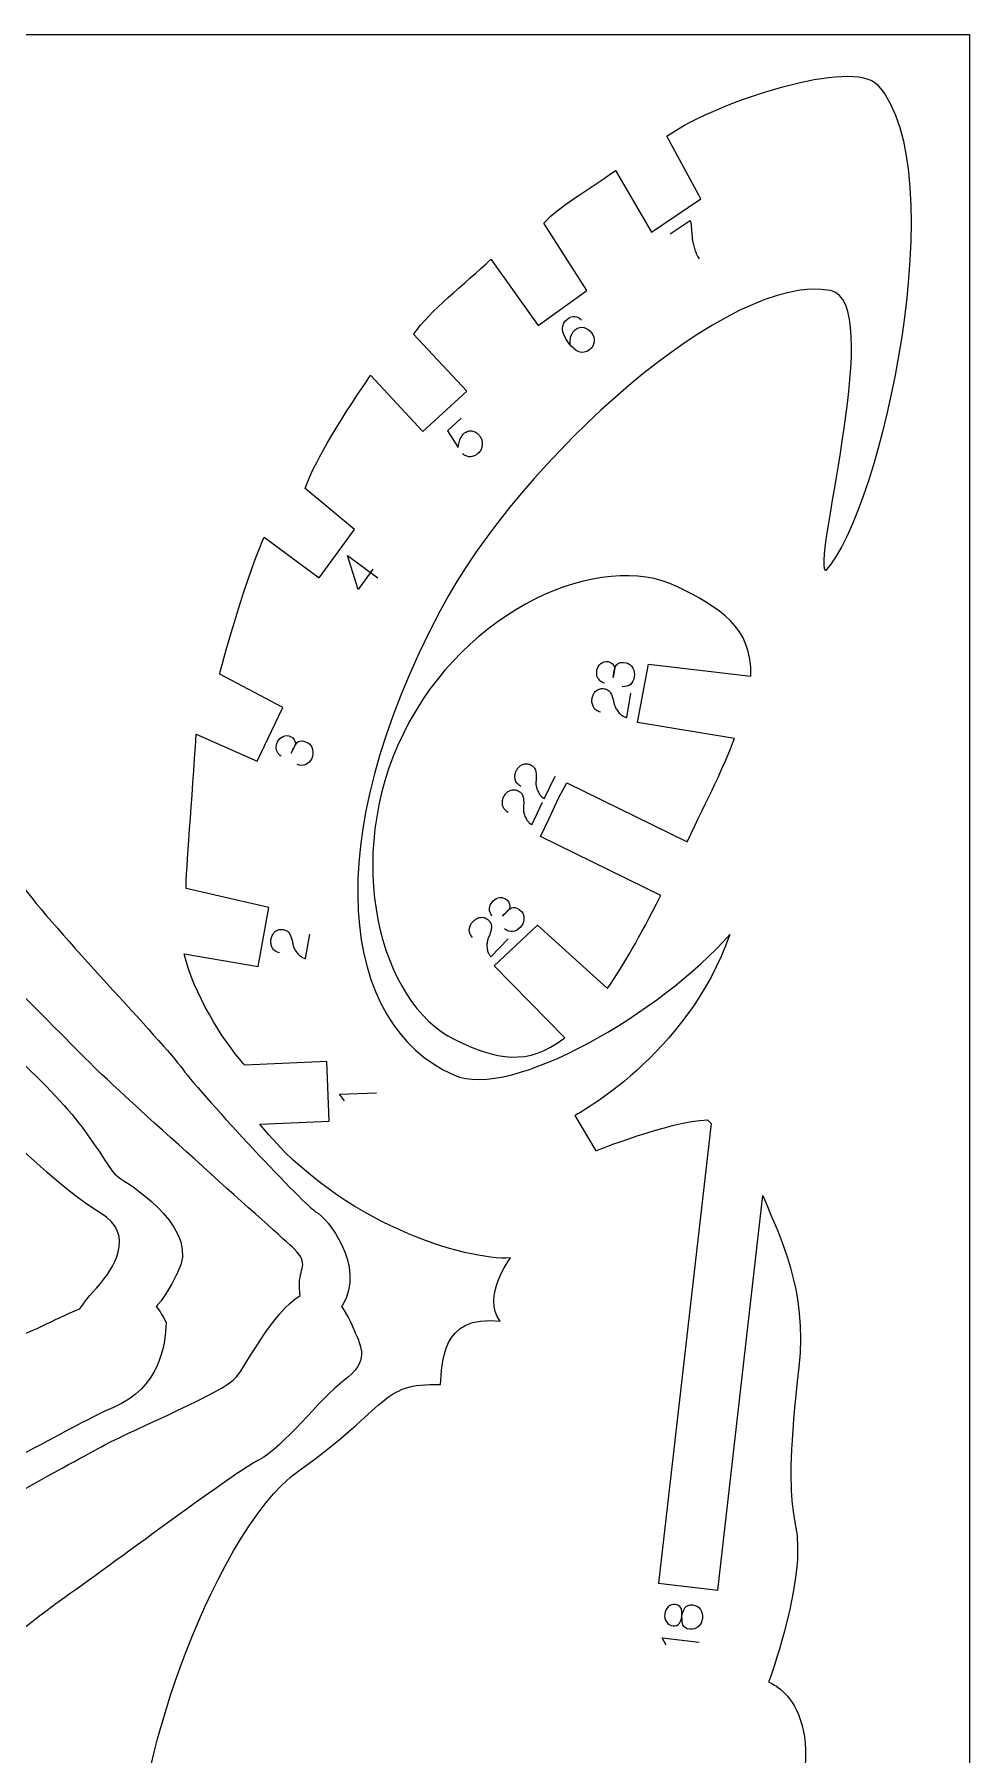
# Model space of a CAD drawing. Header units: millimetres. Extents: x 0 to 213, y 0 to 136.
# Drawn here: x 165.7 to 213.5, y 48.3 to 136.2 of the extents above; entities that cross this region are included whole.
import ezdxf

# ---------------------------------------------------------------- set-up
doc = ezdxf.new("R2010")
doc.units = ezdxf.units.MM
doc.header["$MEASUREMENT"] = 0
for name, color, linetype in [('Cut', 7, 'Continuous'), ('Stege', 5, 'Continuous'), ('Text', 1, 'Continuous')]:
    doc.layers.add(name, color=color, linetype=linetype)

msp = doc.modelspace()

# ---------------------------------------------------------------- linework, layer by layer
at = {"layer": 'Cut'}
for p, q in [((0, 136.221), (213.49, 136.221)), ((213.49, 136.221), (213.49, 0)), ((192.49, 97.221), (192.905, 97.968)), ((191.562, 95.23), (192.007, 96.149))]:
    msp.add_line(p, q, dxfattribs=at)
at = {"layer": 'Cut', "lineweight": 0}
for p, q in [((198.019, 131.025), (198.071, 131.061)), ((199.757, 127.819), (198.019, 131.025)), ((195.332, 129.223), (195.383, 129.259)), ((195.383, 129.259), (197.232, 126.11)), ((197.232, 126.11), (199.757, 127.819)), ((193.918, 123.124), (191.727, 126.579)), ((189.018, 124.734), (191.436, 121.35)), ((191.436, 121.35), (193.918, 123.124)), ((185.069, 120.895), (185.092, 120.929)), ((187.784, 117.985), (185.069, 120.895)), ((182.851, 118.763), (182.874, 118.797)), ((182.874, 118.797), (185.538, 115.922)), ((185.538, 115.922), (187.784, 117.985)), ((179.521, 113.004), (179.589, 113.199)), ((182.046, 110.915), (179.521, 113.004)), ((180.244, 108.454), (182.046, 110.915)), ((177.346, 110.336), (177.423, 110.521)), ((177.423, 110.521), (180.244, 108.454)), ((196.518, 101.044), (197.079, 104.042)), ((197.079, 104.042), (202.304, 103.428)), ((175.163, 103.518), (175.165, 103.532)), ((178.391, 101.827), (175.163, 103.518)), ((177.065, 99.081), (178.391, 101.827)), ((173.957, 100.441), (173.958, 100.455)), ((173.958, 100.455), (177.065, 99.081)), ((201.467, 100.243), (196.518, 101.044)), ((192.905, 97.968), (199.049, 94.956)), ((197.707, 92.218), (191.562, 95.23)), ((199.049, 94.956), (199.065, 94.989)), ((177.668, 91.589), (173.436, 92.56)), ((177.116, 88.59), (177.668, 91.589)), ((197.69, 92.185), (197.707, 92.218)), ((189.186, 88.61), (191.41, 90.697)), ((191.41, 90.697), (194.973, 87.453)), ((173.336, 89.23), (177.116, 88.59)), ((192.793, 84.937), (189.186, 88.61)), ((194.973, 87.453), (195.002, 87.496)), ((192.752, 84.905), (192.793, 84.937)), ((176.441, 83.541), (176.365, 83.626)), ((180.635, 83.724), (176.441, 83.541)), ((180.746, 80.676), (180.635, 83.724)), ((193.317, 80.963), (194.381, 79.159)), ((177.201, 80.521), (180.746, 80.676)), ((177.271, 80.436), (177.201, 80.521)), ((200.274, 80.55), (197.585, 57.057)), ((200.089, 80.746), (200.274, 80.55)), ((200.615, 56.71), (202.924, 76.877)), ((202.924, 76.877), (203.009, 76.667)), ((197.585, 57.057), (200.615, 56.71))]:
    msp.add_line(p, q, dxfattribs=at)
for points in [[(198.071, 131.061), (200.72, 132.862), (207.527, 135.024), (208.784, 133.643)], [(208.784, 133.643), (212.731, 129.303), (209.017, 111.933), (206.125, 108.81)], [(191.727, 126.579), (192.476, 127.404), (193.956, 128.247), (195.332, 129.223)], [(185.092, 120.929), (185.842, 122.038), (187.736, 123.507), (189.018, 124.734)], [(206.389, 123.125), (201.32, 124.138), (190.598, 114.627), (186.425, 106.765)], [(206.125, 108.81), (205.523, 109.69), (209.183, 122.568), (206.389, 123.125)], [(179.589, 113.199), (179.89, 114.051), (181.054, 116.177), (182.851, 118.763)], [(175.165, 103.532), (175.233, 103.88), (176.312, 107.843), (177.346, 110.336)], [(198.529, 108.003), (194.692, 109.883), (187.679, 106.891), (184.545, 100.496)], [(202.304, 103.428), (202.401, 105.905), (200.691, 106.943), (198.529, 108.003)], [(186.425, 106.765), (180.152, 94.947), (181.304, 85.61), (187.12, 83.039)], [(173.436, 92.56), (173.443, 93.369), (173.752, 97.211), (173.957, 100.441)], [(184.545, 100.496), (181.41, 94.101), (183.341, 86.726), (187.178, 84.845)], [(199.065, 94.989), (200.078, 97.133), (200.98, 98.837), (201.467, 100.243)], [(195.002, 87.496), (195.855, 88.754), (196.565, 89.972), (197.69, 92.185)], [(187.12, 83.039), (190.08, 81.731), (197.744, 86.251), (201.228, 90.216)], [(201.228, 90.216), (199.092, 84.033), (193.317, 80.963), (193.317, 80.963)], [(176.365, 83.626), (175.315, 84.796), (173.803, 87.253), (173.336, 89.23)], [(187.178, 84.845), (189.271, 83.818), (190.93, 83.479), (192.752, 84.905)], [(190.02, 73.684), (187.785, 73.548), (181.409, 75.39), (177.271, 80.436)], [(194.381, 79.159), (194.381, 79.159), (198.139, 80.67), (200.089, 80.746)], [(203.009, 76.667), (203.764, 74.812), (205.213, 72.078), (204.758, 68.112)], [(189.501, 70.457), (188.522, 71.689), (190.02, 73.684), (190.02, 73.684)], [(186.442, 67.223), (186.561, 68.255), (186.405, 70.811), (189.501, 70.457)], [(204.758, 68.112), (203.813, 59.857), (204.84, 60.933), (204.685, 58.263)], [(179.217, 62.822), (183.931, 66.166), (183.312, 67.283), (186.442, 67.223)], [(171.369, 43.855), (170.392, 45.76), (174.503, 59.478), (179.217, 62.822)], [(204.685, 58.263), (204.528, 55.592), (203.221, 52.008), (203.221, 52.008)], [(203.221, 52.008), (203.221, 52.008), (206.675, 50.866), (204.243, 43.974)]]:
    msp.add_open_spline(points, degree=3, dxfattribs=at)
for points, knots in [([(155.434, 50.272), (155.15, 50.357), (154.867, 50.442), (154.583, 50.528), (154.152, 49.094), (153.721, 47.66), (153.29, 46.226), (152.607, 46.588), (152.143, 47.088), (152.192, 47.783), (152.27, 48.871), (153.939, 52.642), (155.14, 54.971), (155.163, 55.253), (155.262, 55.517), (155.47, 55.747), (155.523, 55.807), (155.587, 55.87), (155.659, 55.937), (155.836, 56.252), (155.99, 56.503), (156.107, 56.665), (156.451, 57.141), (157.138, 57.499), (157.901, 57.572), (161.572, 59.959), (167.921, 63.392), (169.252, 64.111), (171.003, 65.059), (175.309, 66.76), (176.019, 67.612), (176.56, 68.261), (177.829, 70.871), (179.271, 71.775), (179.255, 71.916), (179.242, 72.065), (179.234, 72.233), (179.19, 73.175), (179.782, 73.365), (178.966, 74.144), (178.151, 74.923), (170.743, 81.478), (168.714, 83.472), (166.682, 85.466), (161.278, 91.061), (160.821, 91.132), (160.363, 91.201), (157.582, 91.349), (158.363, 92.164), (158.721, 92.539), (159.666, 93.091), (160.654, 93.569), (160.777, 93.554), (161.208, 93.988), (161.108, 94.321), (160.977, 94.677), (160.394, 96.274), (159.81, 99.231), (159.19, 101.933), (159.137, 102.854), (159.457, 102.64), (159.637, 103.321), (159.512, 104.058), (159.552, 105.334), (159.888, 106.447), (160.085, 106.799), (160.332, 106.639), (160.49, 106.861), (160.332, 107.434), (160.134, 108.154), (160.046, 109.428), (160.269, 110.57), (160.367, 110.795), (160.502, 110.831), (160.518, 111.158), (160.266, 111.86), (160.081, 113.123), (160.215, 114.28), (160.277, 114.457), (160.37, 114.524), (160.485, 114.529), (160.465, 114.55), (160.446, 114.568), (160.426, 114.59), (159.91, 115.132), (159.23, 116.212), (158.888, 117.324), (158.871, 117.517), (158.933, 117.617), (159.041, 117.666), (159.07, 117.828), (159.128, 117.981), (159.206, 118.059), (159.995, 118.472), (159.967, 119.021), (160.056, 119.861), (160.147, 120.703), (160.325, 121.007), (160.106, 122.186), (159.887, 123.363), (158.985, 123.288), (158.817, 123.407), (158.648, 123.527), (158.619, 123.798), (158.56, 123.8), (158.23, 123.809), (158.01, 123.651), (157.797, 123.42), (157.807, 123.724), (158.084, 124.113), (158.249, 124.124), (158.285, 124.209), (158.399, 124.253), (158.536, 124.274), (158.368, 124.394), (158.339, 124.664), (158.28, 124.667), (157.948, 124.675), (157.729, 124.518), (157.517, 124.287), (157.526, 124.59), (157.804, 124.979), (157.969, 124.99), (158.022, 125.118), (158.248, 125.158), (158.485, 125.15), (160.033, 125.114), (160.426, 124.281), (160.649, 123.809)], [53.495927, 53.495927, 53.495927, 53.495927, 56.426, 56.426, 56.426, 71.237, 71.237, 71.237, 72.237, 72.237, 72.237, 73.237, 73.237, 73.237, 74.237, 74.237, 74.237, 75.237, 75.237, 75.237, 76.237, 76.237, 76.237, 77.237, 77.237, 77.237, 78.237, 78.237, 78.237, 79.237, 79.237, 79.237, 80.237, 80.237, 80.237, 81.237, 81.237, 81.237, 82.237, 82.237, 82.237, 83.237, 83.237, 83.237, 84.237, 84.237, 84.237, 85.237, 85.237, 85.237, 86.237, 86.237, 86.237, 87.237, 89.261352, 89.261352, 89.261352, 90.261352, 90.261352, 90.261352, 91.261352, 91.261352, 93.261352, 94.261352, 94.261352, 94.261352, 95.261352, 98.261352, 98.261352, 98.261352, 99.261352, 99.261352, 99.261352, 100.261352, 100.261352, 101.261352, 102.261352, 102.261352, 102.261352, 103.261352, 103.261352, 103.261352, 104.261352, 104.261352, 104.261352, 105.261352, 105.261352, 105.261352, 106.261352, 106.261352, 106.261352, 107.261352, 107.261352, 107.261352, 108.261352, 108.261352, 108.261352, 109.261352, 109.261352, 109.261352, 110.261352, 110.261352, 110.261352, 111.261352, 111.261352, 111.261352, 112.261352, 112.261352, 112.261352, 113.261352, 113.261352, 113.261352, 115.261352, 115.261352, 115.261352, 116.261352, 116.261352, 116.261352, 117.261352, 117.261352, 117.261352, 118.261352, 118.261352, 118.261352, 119.261352, 119.261352, 119.261352, 120.261352, 120.261352, 120.261352, 120.261352]), ([(160.649, 123.809), (160.758, 123.569), (160.812, 123.346), (160.83, 123.147), (160.867, 123.074), (160.9, 123.005), (160.931, 122.943), (161.53, 121.613), (161.157, 119.872), (160.708, 118.583), (160.684, 118.514), (160.659, 118.451), (160.632, 118.389), (160.701, 118.378), (160.774, 118.338), (160.852, 118.254), (161.522, 117.114), (161.699, 116.033), (161.714, 115.254), (161.719, 114.968), (161.744, 114.703), (161.772, 114.483), (162.047, 114.624), (162.274, 114.669), (162.388, 114.336), (162.54, 113.023), (162.266, 111.962), (161.965, 111.246), (162.067, 110.763), (162.342, 110.84), (162.441, 110.461), (162.492, 109.139), (162.136, 108.103), (161.782, 107.41), (161.557, 106.972), (161.688, 106.458), (161.976, 106.513), (162.038, 106.122), (161.957, 104.802), (161.499, 103.807), (161.077, 103.152), (161.048, 103.108), (161.022, 103.064), (160.995, 103.019), (161.085, 102.963), (161.182, 102.808), (161.29, 102.507), (162.067, 99.457), (162.604, 96.967), (162.652, 95.223), (162.662, 94.881), (162.67, 94.631), (162.68, 94.421), (163.366, 94.421), (164.129, 94.792), (164.7, 95.007), (164.764, 94.855), (164.88, 93.043), (164.957, 92.848), (166.737, 90.429), (172.227, 84.756), (173.27, 83.334), (174.315, 81.913), (179.575, 76.294), (180.096, 76.027), (180.615, 75.759), (182.669, 73.296), (181.419, 71.243), (181.419, 71.243), (181.409, 71.231), (181.392, 71.211), (181.767, 70.644), (182.012, 70.039), (182.012, 70.039), (182.425, 69.093), (182.817, 68.405), (181.527, 67.437), (180.237, 66.468), (178.427, 64.009), (177.172, 63.369), (175.918, 62.731), (170.173, 58.41), (167.237, 56.331), (164.775, 54.586), (162.731, 52.696), (160.924, 51.462), (160.318, 49.013), (158.916, 46.535), (157.96, 45.288), (157.96, 45.288), (157.066, 45.386), (156.25, 45.476), (156.668, 46.868), (157.086, 48.259), (157.504, 49.65), (157.27, 49.72), (157.037, 49.79), (156.803, 49.86)], [0, 0, 0, 0, 1, 1, 1, 2, 2, 2, 3, 3, 3, 4, 4, 4, 5, 5, 5, 6, 6, 6, 7, 7, 7, 8, 8, 8, 9, 9, 9, 11, 11, 11, 12, 12, 12, 13, 14, 14, 14, 15, 15, 15, 16, 16, 16, 17, 17, 17, 18, 18, 18, 19, 19, 19, 20, 20, 20, 21, 21, 21, 22, 22, 22, 23, 23, 23, 24, 24, 24, 25, 25, 25, 26, 26, 26, 27, 27, 27, 28, 28, 28, 29, 29, 29, 30, 30, 30, 31, 31, 31, 32, 32, 32, 46.369, 46.369, 46.369, 48.782156, 48.782156, 48.782156, 48.782156]), ([(142.355, 55.153), (142.069, 55.304), (141.782, 55.456), (141.495, 55.607), (140.771, 54.236), (140.046, 52.865), (139.322, 51.494), (138.96, 51.658), (138.015, 52.245), (138.088, 52.52), (138.324, 53.424), (140.598, 61.563), (144.71, 62.307), (144.743, 62.313), (144.774, 62.318), (144.806, 62.324), (145.771, 62.999), (152.688, 65.754), (155.837, 66.366), (159.054, 66.993), (162.975, 69.009), (164.41, 69.501), (165.585, 69.903), (167.078, 70.74), (168.011, 71.087), (168.156, 71.323), (168.478, 71.716), (169.058, 72.386), (169.578, 72.986), (170.985, 74.883), (169.05, 75.986), (167.117, 77.091), (163.157, 80.933), (162.831, 81.545), (162.506, 82.158), (161.415, 83.093), (159.873, 83.567), (158.332, 84.039), (154.455, 86.746), (154.082, 87.446), (153.71, 88.146), (153.297, 88.711), (153.462, 89.248), (153.508, 89.402), (153.989, 90.635), (153.989, 90.635), (154.059, 90.7), (154.128, 90.765), (154.198, 90.831), (154, 92.24), (153.797, 94.139), (153.615, 95.928), (153.628, 96.053), (153.647, 96.15), (153.669, 96.226), (153.537, 96.879), (153.464, 97.67), (153.529, 98.42), (153.597, 98.641), (153.718, 98.697), (153.871, 98.676), (153.849, 98.726), (153.828, 98.777), (153.807, 98.829), (153.533, 99.524), (153.309, 100.781), (153.409, 101.94), (153.49, 102.202), (153.645, 102.234), (153.795, 102.288), (153.771, 102.348), (153.497, 103.042), (153.272, 104.299), (153.372, 105.459), (153.44, 105.679), (153.561, 105.736), (153.537, 106.156), (153.433, 106.544), (153.356, 106.98), (153.303, 107.056), (153.288, 107.185), (153.302, 107.326), (153.231, 107.851), (153.204, 108.425), (153.252, 108.978), (153.371, 109.362), (153.647, 109.256), (153.986, 109.081), (153.986, 109.081), (154.426, 109.088), (154.463, 109.342), (154.517, 109.632), (154.672, 110.464), (154.872, 110.754), (154.743, 111.946), (154.615, 113.136), (153.709, 113.131), (153.551, 113.262), (153.392, 113.396), (153.384, 113.665), (153.326, 113.673), (152.997, 113.707), (152.766, 113.566), (152.536, 113.352), (152.569, 113.654), (152.875, 114.022), (153.04, 114.019), (153.082, 114.102), (153.199, 114.136), (153.337, 114.147), (153.178, 114.28), (153.171, 114.551), (153.112, 114.558), (152.782, 114.592), (152.551, 114.451), (152.322, 114.237), (152.355, 114.539), (152.661, 114.906), (152.826, 114.905), (152.889, 115.029), (153.117, 115.051), (153.353, 115.026), (154.894, 114.872), (155.223, 114.012), (155.409, 113.523)], [51.669152, 51.669152, 51.669152, 51.669152, 54.876512, 54.876512, 54.876512, 70.215354, 70.215354, 70.215354, 72.113919, 72.113919, 72.113919, 73.113919, 73.113919, 73.113919, 74.113919, 74.113919, 74.113919, 75.113919, 75.113919, 75.113919, 76.113919, 76.113919, 76.113919, 77.113919, 77.113919, 77.113919, 78.113919, 78.113919, 78.113919, 79.113919, 79.113919, 79.113919, 80.113919, 80.113919, 80.113919, 81.113919, 81.113919, 81.113919, 82.113919, 82.113919, 82.113919, 83.113919, 83.113919, 83.113919, 84.113919, 84.113919, 84.113919, 85.060463, 85.060463, 85.060463, 86.060463, 86.060463, 86.060463, 87.060463, 87.060463, 87.060463, 88.060463, 88.060463, 88.060463, 89.060463, 89.060463, 89.060463, 90.060463, 90.060463, 90.060463, 91.060463, 91.060463, 91.060463, 92.060463, 93.060463, 93.060463, 93.060463, 94.060463, 94.060463, 94.060463, 95.060463, 95.060463, 97.060463, 97.060463, 97.060463, 98.060463, 98.060463, 98.060463, 99.060463, 99.060463, 99.060463, 100.060463, 100.060463, 100.060463, 102.060463, 103.060463, 103.060463, 103.060463, 104.060463, 104.060463, 104.060463, 105.060463, 105.060463, 105.060463, 106.060463, 106.060463, 106.060463, 107.060463, 107.060463, 107.060463, 108.060463, 108.060463, 108.060463, 110.060463, 110.060463, 110.060463, 111.060463, 111.060463, 111.060463, 112.060463, 112.060463, 112.060463, 113.060463, 113.060463, 113.060463, 114.060463, 114.060463, 114.060463, 115.060463, 115.060463, 115.060463, 115.060463]), ([(155.409, 113.523), (155.499, 113.275), (155.536, 113.049), (155.538, 112.849), (155.57, 112.774), (155.598, 112.703), (155.623, 112.638), (156.015, 111.553), (155.782, 110.262), (155.398, 109.149), (155.406, 109.133), (155.414, 109.122), (155.422, 109.103), (155.614, 107.795), (155.372, 106.726), (155.094, 105.999), (155.062, 105.917), (155.431, 105.877), (155.542, 105.584), (155.735, 104.274), (155.493, 103.206), (155.214, 102.48), (155.189, 102.412), (155.164, 102.345), (155.329, 102.345), (155.484, 102.315), (155.579, 102.065), (155.771, 100.756), (155.53, 99.688), (155.251, 98.961), (155.219, 98.878), (155.191, 98.797), (155.163, 98.718), (155.395, 98.828), (155.588, 98.838), (155.699, 98.545), (155.812, 97.776), (155.773, 97.092), (155.667, 96.508), (155.705, 96.435), (155.741, 96.335), (155.775, 96.201), (155.942, 94.922), (156.07, 93.762), (156.132, 92.742), (156.34, 92.864), (156.533, 92.935), (156.69, 92.916), (156.69, 92.916), (156.665, 92.861), (156.623, 92.774), (157.285, 91.268), (158.433, 89.094), (160.085, 87.881), (162.479, 86.122), (166.516, 82.542), (168.121, 80.366), (169.728, 78.188), (169.484, 78.125), (170.16, 77.699), (170.836, 77.273), (174.226, 75.051), (172.993, 72.937), (172.993, 72.937), (172.616, 71.999), (171.909, 71.197), (172.091, 70.982), (172.263, 70.716), (172.419, 70.379), (172.378, 69.175), (172.088, 67.06), (169.724, 66.047), (167.358, 65.032), (161.913, 61.609), (158.513, 60.858), (156.075, 60.317), (153.079, 58.486), (149.976, 57.245), (149.043, 54.549), (145.638, 51.465), (143.45, 49.022), (143.45, 49.022), (142.447, 49.8), (141.95, 49.941), (142.697, 51.354), (143.445, 52.768), (144.192, 54.182), (143.933, 54.319), (143.674, 54.456), (143.414, 54.593)], [0, 0, 0, 0, 1, 1, 1, 2, 2, 2, 3, 3, 3, 4, 4, 4, 5, 5, 5, 7, 7, 7, 8, 8, 8, 9, 9, 10, 10, 10, 11, 11, 11, 12, 12, 12, 13, 13, 13, 14, 14, 14, 15, 15, 15, 16, 16, 16, 17, 17, 17, 18, 18, 18, 19, 19, 19, 20, 20, 20, 21, 21, 21, 22, 22, 22, 23, 23, 23, 24, 24, 24, 25, 25, 25, 26, 26, 26, 27, 27, 27, 28, 28, 28, 29, 29, 29, 44.819658, 44.819658, 44.819658, 47.720362, 47.720362, 47.720362, 47.720362])]:
    msp.add_open_spline(points, degree=3, knots=knots, dxfattribs=at)
at = {"layer": 'Stege'}
msp.add_line((192.007, 96.149), (192.49, 97.221), dxfattribs=at)
at = {"layer": 'Text', "lineweight": 0}
for p, q in [((198.186, 126.02), (199.2, 126.707)), ((187.495, 116.604), (186.796, 115.962)), ((186.796, 115.962), (187.352, 115.114)), ((195.352, 103.84), (195.269, 103.357)), ((195.269, 103.357), (195.292, 103.491)), ((195.961, 101.304), (196.175, 102.557)), ((179.026, 99.929), (178.813, 99.488)), ((178.813, 99.488), (178.872, 99.61)), ((191.747, 97.158), (192.299, 98.303)), ((191.106, 95.829), (191.658, 96.974)), ((189.954, 91.511), (189.611, 91.161)), ((189.611, 91.161), (189.706, 91.258)), ((179.539, 88.982), (179.769, 90.232)), ((189.01, 89.08), (189.899, 89.988))]:
    msp.add_line(p, q, dxfattribs=at)
at = {"layer": 'Text', "lineweight": 0, "flags": 128}
for points in [[(182.984, 108.885), (182.229, 107.855), (181.69, 109.58), (183.24, 108.445)], [(181.534, 81.708), (181.275, 82.056), (183.171, 82.125)], [(197.978, 53.889), (197.774, 54.272), (199.659, 54.056)]]:
    msp.add_lwpolyline(points, dxfattribs=at)
at = {"layer": 'Text', "lineweight": 0}
for points in [[(199.2, 126.707), (199.203, 126.709), (199.212, 126.688), (199.225, 126.644)], [(199.225, 126.644), (199.239, 126.601), (199.249, 126.545), (199.255, 126.478)], [(199.255, 126.478), (199.261, 126.41), (199.267, 126.344), (199.271, 126.278)], [(199.271, 126.278), (199.276, 126.212), (199.282, 126.14), (199.291, 126.061)], [(199.291, 126.061), (199.299, 125.981), (199.306, 125.905), (199.311, 125.831)], [(199.311, 125.831), (199.315, 125.758), (199.326, 125.681), (199.343, 125.602)], [(199.343, 125.602), (199.359, 125.523), (199.381, 125.437), (199.407, 125.344)], [(199.407, 125.344), (199.433, 125.25), (199.461, 125.166), (199.49, 125.09)], [(199.49, 125.09), (199.52, 125.015), (199.576, 124.901), (199.658, 124.749)], [(192.984, 120.464), (192.589, 121.016), (192.577, 121.424), (192.946, 121.688)], [(192.946, 121.688), (193.068, 121.775), (193.191, 121.812), (193.317, 121.799)], [(193.317, 121.799), (193.443, 121.786), (193.557, 121.725), (193.658, 121.616)], [(194.055, 120.099), (193.697, 119.843), (193.34, 119.965), (192.984, 120.464)], [(193.075, 120.349), (193.058, 120.503), (193.07, 120.649), (193.11, 120.787)], [(193.11, 120.787), (193.157, 120.946), (193.237, 121.066), (193.348, 121.145)], [(193.348, 121.145), (193.484, 121.243), (193.631, 121.272), (193.789, 121.233)], [(193.789, 121.233), (193.938, 121.196), (194.062, 121.109), (194.161, 120.971)], [(194.296, 120.508), (194.281, 120.339), (194.2, 120.203), (194.055, 120.099)], [(194.161, 120.971), (194.267, 120.822), (194.312, 120.668), (194.296, 120.508)], [(187.352, 115.172), (187.356, 115.207), (187.363, 115.248), (187.374, 115.295)], [(187.374, 115.295), (187.385, 115.341), (187.396, 115.386), (187.408, 115.429)], [(187.408, 115.429), (187.419, 115.472), (187.434, 115.512), (187.452, 115.55)], [(187.452, 115.55), (187.471, 115.588), (187.49, 115.625), (187.51, 115.661)], [(187.51, 115.661), (187.531, 115.698), (187.556, 115.734), (187.585, 115.77)], [(187.585, 115.77), (187.614, 115.806), (187.659, 115.841), (187.718, 115.875)], [(187.718, 115.875), (187.777, 115.908), (187.833, 115.932), (187.884, 115.947)], [(187.884, 115.947), (187.936, 115.962), (187.993, 115.963), (188.054, 115.951)], [(188.054, 115.951), (188.116, 115.939), (188.177, 115.916), (188.238, 115.883)], [(188.238, 115.883), (188.298, 115.849), (188.348, 115.812), (188.387, 115.769)], [(188.387, 115.769), (188.426, 115.727), (188.462, 115.677), (188.497, 115.62)], [(188.497, 115.62), (188.532, 115.563), (188.555, 115.51), (188.565, 115.459)], [(188.575, 115.267), (188.572, 115.19), (188.56, 115.121), (188.54, 115.062)], [(188.565, 115.459), (188.575, 115.409), (188.578, 115.345), (188.575, 115.267)], [(187.352, 115.114), (187.349, 115.117), (187.349, 115.136), (187.352, 115.172)], [(187.707, 114.693), (187.656, 114.72), (187.607, 114.752), (187.562, 114.789)], [(187.893, 114.637), (187.821, 114.648), (187.759, 114.667), (187.707, 114.693)], [(188.107, 114.658), (188.038, 114.633), (187.967, 114.626), (187.893, 114.637)], [(188.285, 114.746), (188.236, 114.712), (188.176, 114.683), (188.107, 114.658)], [(188.435, 114.885), (188.384, 114.826), (188.335, 114.78), (188.285, 114.746)], [(188.54, 115.062), (188.52, 115.002), (188.485, 114.943), (188.435, 114.885)], [(194.441, 103.723), (194.465, 103.864), (194.53, 103.977), (194.634, 104.062)], [(194.634, 104.062), (194.744, 104.153), (194.868, 104.187), (195.007, 104.163)], [(195.007, 104.163), (195.189, 104.132), (195.304, 104.025), (195.352, 103.84)], [(195.312, 103.617), (195.348, 103.823), (195.399, 103.959), (195.466, 104.025)], [(195.466, 104.025), (195.557, 104.116), (195.711, 104.142), (195.931, 104.102)], [(195.931, 104.102), (196.075, 104.076), (196.188, 103.987), (196.271, 103.835)], [(196.271, 103.835), (196.349, 103.689), (196.375, 103.541), (196.349, 103.389)], [(194.642, 103.15), (194.465, 103.281), (194.399, 103.472), (194.441, 103.723)], [(194.823, 103.059), (194.743, 103.09), (194.683, 103.121), (194.642, 103.15)], [(195.292, 103.491), (195.302, 103.551), (195.308, 103.593), (195.312, 103.617)], [(196.349, 103.389), (196.29, 103.042), (196.083, 102.873), (195.728, 102.881)], [(194.207, 101.988), (194.187, 102.056), (194.179, 102.119), (194.182, 102.179)], [(194.182, 102.179), (194.186, 102.239), (194.196, 102.299), (194.213, 102.361)], [(194.28, 101.812), (194.251, 101.861), (194.227, 101.92), (194.207, 101.988)], [(194.213, 102.361), (194.231, 102.422), (194.254, 102.48), (194.283, 102.533)], [(194.283, 102.533), (194.312, 102.586), (194.355, 102.635), (194.412, 102.681)], [(194.412, 102.681), (194.468, 102.727), (194.53, 102.757), (194.598, 102.773)], [(194.598, 102.773), (194.665, 102.788), (194.733, 102.79), (194.802, 102.778)], [(194.802, 102.778), (194.872, 102.766), (194.933, 102.746), (194.986, 102.717)], [(194.986, 102.717), (195.038, 102.688), (195.085, 102.642), (195.126, 102.579)], [(195.126, 102.579), (195.166, 102.516), (195.199, 102.451), (195.223, 102.382)], [(195.223, 102.382), (195.247, 102.313), (195.267, 102.241), (195.283, 102.165)], [(195.283, 102.165), (195.298, 102.089), (195.312, 102.028), (195.325, 101.981)], [(194.402, 101.684), (194.35, 101.719), (194.31, 101.762), (194.28, 101.812)], [(194.631, 101.578), (194.53, 101.613), (194.453, 101.648), (194.402, 101.684)], [(195.325, 101.981), (195.337, 101.935), (195.357, 101.881), (195.384, 101.821)], [(195.384, 101.821), (195.412, 101.76), (195.453, 101.696), (195.506, 101.629)], [(195.506, 101.629), (195.559, 101.562), (195.61, 101.506), (195.661, 101.462)], [(195.661, 101.462), (195.711, 101.419), (195.764, 101.384), (195.82, 101.359)], [(195.82, 101.359), (195.876, 101.334), (195.912, 101.32), (195.929, 101.317)], [(195.929, 101.317), (195.946, 101.314), (195.957, 101.31), (195.961, 101.304)], [(178.119, 100.068), (178.18, 100.197), (178.274, 100.288), (178.398, 100.341)], [(178.398, 100.341), (178.528, 100.398), (178.657, 100.396), (178.784, 100.335)], [(178.784, 100.335), (178.95, 100.255), (179.031, 100.119), (179.026, 99.929)], [(178.152, 99.463), (178.019, 99.637), (178.008, 99.839), (178.119, 100.068)], [(178.301, 99.325), (178.233, 99.377), (178.183, 99.423), (178.152, 99.463)], [(178.872, 99.61), (178.897, 99.665), (178.915, 99.703), (178.926, 99.725)], [(178.926, 99.725), (179.017, 99.914), (179.104, 100.03), (179.186, 100.075)], [(179.186, 100.075), (179.299, 100.137), (179.455, 100.119), (179.655, 100.02)], [(179.655, 100.02), (179.786, 99.955), (179.87, 99.838), (179.907, 99.669)], [(179.907, 99.669), (179.942, 99.508), (179.926, 99.358), (179.859, 99.219)], [(179.859, 99.219), (179.706, 98.902), (179.46, 98.797), (179.122, 98.903)], [(190.25, 98.3), (190.25, 98.371), (190.26, 98.434), (190.28, 98.491)], [(190.28, 98.491), (190.299, 98.547), (190.326, 98.602), (190.36, 98.657)], [(190.36, 98.657), (190.393, 98.711), (190.432, 98.76), (190.474, 98.803)], [(190.474, 98.803), (190.517, 98.846), (190.572, 98.882), (190.639, 98.91)], [(190.639, 98.91), (190.706, 98.938), (190.774, 98.95), (190.843, 98.946)], [(190.843, 98.946), (190.912, 98.943), (190.978, 98.925), (191.041, 98.895)], [(191.041, 98.895), (191.105, 98.864), (191.158, 98.828), (191.2, 98.785)], [(191.2, 98.785), (191.243, 98.743), (191.275, 98.686), (191.297, 98.614)], [(191.297, 98.614), (191.319, 98.543), (191.332, 98.471), (191.335, 98.398)], [(189.998, 97.581), (190.065, 97.609), (190.133, 97.622), (190.202, 97.618)], [(190.202, 97.618), (190.271, 97.614), (190.337, 97.597), (190.4, 97.566)], [(190.272, 98.111), (190.258, 98.166), (190.25, 98.229), (190.25, 98.3)], [(190.353, 97.954), (190.314, 98.003), (190.286, 98.055), (190.272, 98.111)], [(190.545, 97.789), (190.457, 97.85), (190.393, 97.906), (190.353, 97.954)], [(191.322, 97.985), (191.321, 97.936), (191.325, 97.879), (191.335, 97.814)], [(191.333, 98.173), (191.327, 98.095), (191.324, 98.033), (191.322, 97.985)], [(191.335, 98.398), (191.34, 98.325), (191.339, 98.25), (191.333, 98.173)], [(191.335, 97.814), (191.345, 97.748), (191.367, 97.675), (191.399, 97.596)], [(191.399, 97.596), (191.431, 97.517), (191.466, 97.449), (191.502, 97.393)], [(189.61, 96.971), (189.609, 97.042), (189.619, 97.106), (189.639, 97.162)], [(189.631, 96.782), (189.617, 96.838), (189.61, 96.901), (189.61, 96.971)], [(189.713, 96.626), (189.673, 96.674), (189.646, 96.726), (189.631, 96.782)], [(189.639, 97.162), (189.658, 97.218), (189.685, 97.274), (189.719, 97.328)], [(189.719, 97.328), (189.753, 97.383), (189.791, 97.431), (189.834, 97.474)], [(189.834, 97.474), (189.876, 97.517), (189.931, 97.553), (189.998, 97.581)], [(190.4, 97.566), (190.464, 97.536), (190.517, 97.499), (190.56, 97.457)], [(190.56, 97.457), (190.602, 97.414), (190.634, 97.357), (190.656, 97.286)], [(190.656, 97.286), (190.678, 97.214), (190.691, 97.142), (190.695, 97.069)], [(190.692, 96.844), (190.686, 96.767), (190.683, 96.704), (190.682, 96.656)], [(190.695, 97.069), (190.699, 96.997), (190.698, 96.922), (190.692, 96.844)], [(191.502, 97.393), (191.538, 97.337), (191.58, 97.289), (191.626, 97.25)], [(191.626, 97.25), (191.673, 97.21), (191.704, 97.186), (191.72, 97.179)], [(191.72, 97.179), (191.735, 97.171), (191.744, 97.164), (191.747, 97.158)], [(189.904, 96.46), (189.816, 96.522), (189.752, 96.577), (189.713, 96.626)], [(190.682, 96.656), (190.68, 96.608), (190.685, 96.551), (190.695, 96.485)], [(190.695, 96.485), (190.705, 96.419), (190.726, 96.347), (190.758, 96.267)], [(190.758, 96.267), (190.791, 96.188), (190.825, 96.12), (190.861, 96.064)], [(190.861, 96.064), (190.897, 96.008), (190.939, 95.961), (190.985, 95.921)], [(190.985, 95.921), (191.032, 95.881), (191.063, 95.858), (191.079, 95.85)], [(191.079, 95.85), (191.095, 95.843), (191.103, 95.836), (191.106, 95.829)], [(188.977, 91.349), (188.907, 91.557), (188.96, 91.751), (189.139, 91.933)], [(189.139, 91.933), (189.238, 92.035), (189.356, 92.092), (189.491, 92.102)], [(189.491, 92.102), (189.632, 92.115), (189.754, 92.072), (189.854, 91.973)], [(189.794, 91.35), (189.94, 91.499), (190.06, 91.582), (190.152, 91.598)], [(189.854, 91.973), (189.986, 91.844), (190.02, 91.69), (189.954, 91.511)], [(190.152, 91.598), (190.279, 91.621), (190.421, 91.554), (190.579, 91.397)], [(187.917, 90.454), (187.922, 90.511), (187.935, 90.574), (187.958, 90.641)], [(187.958, 90.641), (187.98, 90.708), (188.01, 90.765), (188.046, 90.812)], [(188.046, 90.812), (188.083, 90.859), (188.126, 90.903), (188.175, 90.944)], [(188.175, 90.944), (188.225, 90.984), (188.276, 91.018), (188.331, 91.046)], [(188.331, 91.046), (188.385, 91.072), (188.448, 91.089), (188.521, 91.094)], [(188.521, 91.094), (188.593, 91.099), (188.662, 91.089), (188.726, 91.063)], [(188.726, 91.063), (188.79, 91.038), (188.847, 91), (188.897, 90.951)], [(188.897, 90.951), (188.947, 90.902), (188.986, 90.85), (189.013, 90.796)], [(189.074, 91.171), (189.026, 91.242), (188.994, 91.301), (188.977, 91.349)], [(189.013, 90.796), (189.04, 90.742), (189.052, 90.678), (189.05, 90.603)], [(189.05, 90.603), (189.047, 90.529), (189.036, 90.456), (189.017, 90.386)], [(189.706, 91.258), (189.748, 91.302), (189.777, 91.333), (189.794, 91.35)], [(190.516, 90.572), (190.27, 90.321), (190.003, 90.3), (189.717, 90.509)], [(190.706, 90.983), (190.687, 90.819), (190.624, 90.682), (190.516, 90.572)], [(190.579, 91.397), (190.682, 91.293), (190.725, 91.155), (190.706, 90.983)], [(177.794, 89.688), (177.775, 89.757), (177.768, 89.82), (177.772, 89.88)], [(177.772, 89.88), (177.776, 89.94), (177.787, 90), (177.805, 90.061)], [(177.865, 89.511), (177.836, 89.561), (177.813, 89.62), (177.794, 89.688)], [(177.805, 90.061), (177.823, 90.123), (177.847, 90.18), (177.877, 90.233)], [(177.877, 90.233), (177.907, 90.285), (177.95, 90.334), (178.008, 90.379)], [(178.008, 90.379), (178.065, 90.424), (178.127, 90.454), (178.195, 90.468)], [(178.195, 90.468), (178.262, 90.483), (178.33, 90.484), (178.4, 90.471)], [(178.4, 90.471), (178.469, 90.458), (178.53, 90.437), (178.582, 90.407)], [(178.582, 90.407), (178.634, 90.378), (178.681, 90.331), (178.72, 90.268)], [(178.72, 90.268), (178.76, 90.205), (178.792, 90.139), (178.815, 90.07)], [(178.815, 90.07), (178.838, 90.001), (178.857, 89.928), (178.872, 89.852)], [(178.872, 89.852), (178.886, 89.776), (178.9, 89.714), (178.911, 89.667)], [(187.944, 90.28), (187.922, 90.339), (187.913, 90.397), (187.917, 90.454)], [(188.073, 90.062), (188.009, 90.149), (187.967, 90.221), (187.944, 90.28)], [(188.83, 89.833), (188.818, 89.767), (188.815, 89.692), (188.821, 89.606)], [(188.872, 89.999), (188.856, 89.954), (188.842, 89.898), (188.83, 89.833)], [(188.943, 90.174), (188.912, 90.102), (188.889, 90.044), (188.872, 89.999)], [(189.017, 90.386), (188.998, 90.316), (188.973, 90.245), (188.943, 90.174)], [(177.985, 89.382), (177.933, 89.418), (177.894, 89.462), (177.865, 89.511)], [(178.213, 89.273), (178.112, 89.309), (178.036, 89.346), (177.985, 89.382)], [(178.911, 89.667), (178.923, 89.621), (178.942, 89.567), (178.969, 89.506)], [(178.969, 89.506), (178.996, 89.445), (179.036, 89.381), (179.088, 89.313)], [(179.088, 89.313), (179.14, 89.245), (179.191, 89.189), (179.241, 89.144)], [(179.241, 89.144), (179.29, 89.1), (179.343, 89.065), (179.398, 89.039)], [(179.398, 89.039), (179.454, 89.013), (179.49, 88.998), (179.507, 88.995)], [(179.507, 88.995), (179.524, 88.992), (179.535, 88.988), (179.539, 88.982)], [(188.821, 89.606), (188.826, 89.521), (188.837, 89.445), (188.853, 89.381)], [(188.853, 89.381), (188.869, 89.316), (188.893, 89.258), (188.925, 89.205)], [(188.925, 89.205), (188.956, 89.153), (188.978, 89.12), (188.991, 89.108)], [(188.991, 89.108), (189.003, 89.096), (189.01, 89.087), (189.01, 89.08)], [(197.904, 55.483), (197.887, 55.336), (197.917, 55.205), (197.994, 55.09)], [(198.078, 55.85), (197.98, 55.757), (197.921, 55.635), (197.904, 55.483)], [(198.46, 55.974), (198.31, 55.991), (198.183, 55.95), (198.078, 55.85)], [(198.782, 55.374), (198.81, 55.746), (198.703, 55.946), (198.46, 55.974)], [(198.782, 55.374), (198.836, 55.591), (198.887, 55.733), (198.933, 55.802)], [(198.933, 55.802), (199.018, 55.923), (199.15, 55.973), (199.33, 55.953)], [(199.33, 55.953), (199.504, 55.933), (199.637, 55.856), (199.729, 55.722)], [(199.729, 55.722), (199.816, 55.594), (199.85, 55.441), (199.83, 55.265)], [(197.994, 55.09), (198.075, 54.97), (198.186, 54.902), (198.329, 54.885)], [(198.329, 54.885), (198.47, 54.869), (198.578, 54.914), (198.654, 55.018)], [(198.654, 55.018), (198.708, 55.093), (198.75, 55.211), (198.782, 55.374)], [(198.834, 54.934), (198.806, 55.002), (198.789, 55.149), (198.782, 55.374)], [(199.181, 54.711), (199.002, 54.731), (198.886, 54.805), (198.834, 54.934)], [(199.626, 54.843), (199.504, 54.735), (199.356, 54.691), (199.181, 54.711)], [(199.83, 55.265), (199.809, 55.088), (199.741, 54.947), (199.626, 54.843)]]:
    msp.add_open_spline(points, degree=3, dxfattribs=at)

doc.saveas('drawing.dxf')
